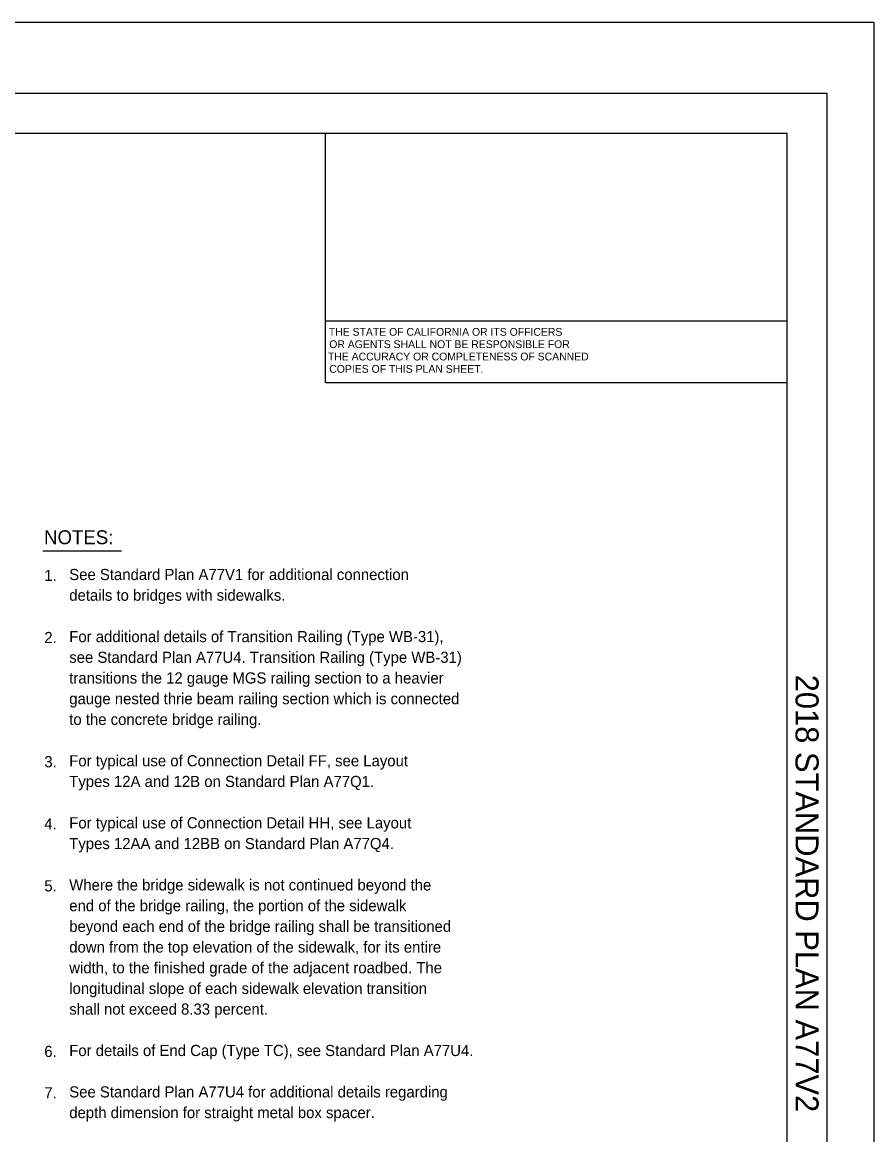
# Model space of a CAD drawing. Extents: x -894 to 866, y -476 to 714.
# Drawn here: x 331 to 866, y 15 to 714 of the extents above; entities that cross this region are included whole.
import ezdxf

# ---------------------------------------------------------------- set-up
doc = ezdxf.new("R2010")
doc.units = 0
doc.layers.add('10 Sheet Format', color=7, linetype='Continuous')
doc.layers.add('57 Undefined', color=7, linetype='Continuous')

msp = doc.modelspace()

# ---------------------------------------------------------------- linework, layer by layer
at = {"layer": '10 Sheet Format'}
for p, q in [((836.58, 668.95), (836.58, 668.95)), ((-813.45, 643.96), (811.55, 643.96)), ((521.54, 487.05), (521.54, 643.95)), ((811.55, -406.04), (811.55, 643.96)), ((811.55, 525.88), (521.54, 525.88)), ((811.53, 487.05), (521.54, 487.05))]:
    msp.add_line(p, q, dxfattribs=at)
for points in [[(-894.04, 713.56), (865.96, 713.56), (865.96, -476.44), (-894.04, -476.44)], [(-863.43, 668.96), (836.57, 668.96), (836.57, -431.04), (-863.43, -431.04)], [(-863.43, 668.96), (836.57, 668.96), (836.57, -431.04), (-863.43, -431.04)]]:
    msp.add_lwpolyline(points, close=True, dxfattribs=at)
at = {"layer": '57 Undefined'}
msp.add_line((344.05, 381.61), (393.29, 381.61), dxfattribs=at)

# ---------------------------------------------------------------- texts
at = {"layer": '10 Sheet Format'}
for s, p in [('THE STATE OF CALIFORNIA OR ITS OFFICERS', (523.63, 516.63)), ('OR AGENTS SHALL NOT BE RESPONSIBLE FOR', (523.91, 508.88)), ('THE ACCURACY OR COMPLETENESS OF SCANNED', (523.05, 501.13)), ('COPIES OF THIS PLAN SHEET.', (523.91, 493.38))]:
    msp.add_text(s, height=4.9, dxfattribs=at).set_placement(p)
msp.add_text('2018 STANDARD PLAN A77V2', height=14.5, rotation=270, dxfattribs=at).set_placement((816.8, 303.73))
at = {"layer": '57 Undefined'}
for s, height, p in [('NOTES:', 8.75, (344.73, 385.69)), ('See Standard Plan A77V1 for additional connection', 7, (360.56, 363.17)), ('1.', 7, (344.9, 362.59)), ('details to bridges with sidewalks.', 7, (360.56, 350.17)), ('2.', 7, (344.9, 323.59)), ('For additional details of Transition Railing (Type WB-31),', 7, (360.56, 324.17)), ('see Standard Plan A77U4. Transition Railing (Type WB-31)', 7, (360.56, 311.17)), ('transitions the 12 gauge MGS railing section to a heavier', 7, (360.56, 298.17)), ('gauge nested thrie beam railing section which is connected', 7, (360.56, 285.17)), ('to the concrete bridge railing.', 7, (360.56, 272.17)), ('3.', 7, (344.9, 245.59)), ('For typical use of Connection Detail FF, see Layout', 7, (360.56, 246.17)), ('Types 12A and 12B on Standard Plan A77Q1.', 7, (360.56, 233.17)), ('4. ', 7, (344.9, 206.59)), ('For typical use of Connection Detail HH, see Layout', 7, (360.56, 207.17)), ('Types 12AA and 12BB on Standard Plan A77Q4.', 7, (360.56, 194.17)), ('Where the bridge sidewalk is not continued beyond the', 7, (360.56, 168.17)), ('5.', 7, (344.9, 167.59)), ('end of the bridge railing, the portion of the sidewalk', 7, (360.56, 155.17)), ('beyond each end of the bridge railing shall be transitioned', 7, (360.56, 142.17)), ('down from the top elevation of the sidewalk, for its entire', 7, (360.56, 129.17)), ('width, to the finished grade of the adjacent roadbed. The', 7, (360.56, 116.17)), ('longitudinal slope of each sidewalk elevation transition', 7, (360.56, 103.17)), ('shall not exceed 8.33 percent.', 7, (360.56, 90.17)), ('6.', 7, (344.9, 63.59)), ('For details of End Cap (Type TC), see Standard Plan A77U4.', 7, (360.56, 64.17)), ('7.', 7, (344.9, 37.59)), ('See Standard Plan A77U4 for additional details regarding', 7, (360.56, 38.17)), ('depth dimension for straight metal box spacer.', 7, (360.56, 25.17))]:
    msp.add_text(s, height=height, dxfattribs=at).set_placement(p)

doc.saveas('drawing.dxf')
